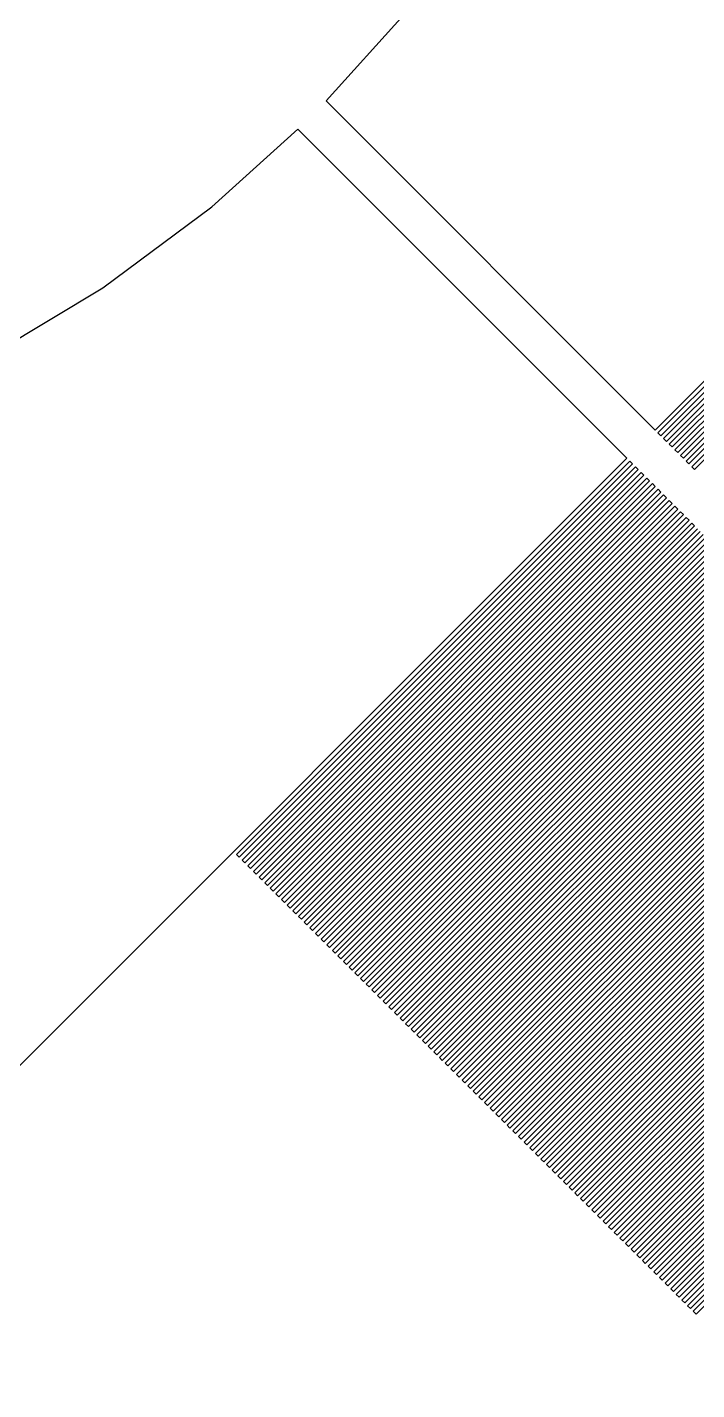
# Model space of a CAD drawing. Extents: x 1 to 107, y 1 to 71.
# Drawn here: x 42.241 to 43.92, y 43.849 to 47.265 of the extents above; entities that cross this region are included whole.
import ezdxf

# ---------------------------------------------------------------- set-up
doc = ezdxf.new("R2010")
doc.units = 0

msp = doc.modelspace()

# ---------------------------------------------------------------- linework, layer by layer
for p, q in [((46.1513, 48.5908), (43.8156, 46.2551)), ((42.9901, 47.0806), (43.1851, 47.2959)), ((43.8226, 46.248), (44.8091, 47.2344)), ((44.8161, 47.2274), (43.8297, 46.241)), ((43.8368, 46.2339), (44.8232, 47.2203)), ((44.8303, 47.2132), (43.8439, 46.2268)), ((43.8509, 46.2197), (44.8374, 47.2061)), ((44.8444, 47.1991), (43.858, 46.2127)), ((43.8651, 46.2056), (44.8515, 47.192)), ((44.8586, 47.1849), (43.8722, 46.1985)), ((43.8792, 46.1915), (44.8656, 47.1779)), ((44.8727, 47.1708), (43.8863, 46.1844)), ((43.8934, 46.1773), (44.8798, 47.1637)), ((44.8869, 47.1567), (43.9004, 46.1702)), ((43.9075, 46.1632), (44.8939, 47.1496)), ((44.901, 47.1425), (43.9146, 46.1561)), ((43.8156, 46.2551), (42.9901, 47.0806)), ((42.7041, 46.8148), (42.9194, 47.0099)), ((42.9194, 47.0099), (43.7449, 46.1844)), ((42.4306, 46.612), (42.7041, 46.8148)), ((42.1385, 46.4369), (42.4306, 46.612)), ((43.8297, 46.241), (43.8226, 46.248)), ((43.8439, 46.2268), (43.8368, 46.2339)), ((43.858, 46.2127), (43.8509, 46.2197)), ((43.8722, 46.1985), (43.8651, 46.2056)), ((43.8863, 46.1844), (43.8792, 46.1915)), ((43.7449, 46.1844), (41.4091, 43.8487)), ((42.7655, 45.1909), (43.752, 46.1773)), ((43.759, 46.1703), (42.7726, 45.1838)), ((42.7797, 45.1768), (43.7661, 46.1632)), ((43.752, 46.1773), (43.759, 46.1703)), ((43.7661, 46.1632), (43.7732, 46.1561)), ((43.9004, 46.1702), (43.8934, 46.1773)), ((43.9146, 46.1561), (43.9075, 46.1632)), ((43.7732, 46.1561), (42.7868, 45.1697)), ((42.7938, 45.1626), (43.7802, 46.149)), ((43.7873, 46.142), (42.8009, 45.1556)), ((42.808, 45.1485), (43.7944, 46.1349)), ((43.8015, 46.1278), (42.815, 45.1414)), ((43.7802, 46.149), (43.7873, 46.142)), ((43.7944, 46.1349), (43.8015, 46.1278)), ((42.8221, 45.1343), (43.8085, 46.1208)), ((43.8156, 46.1137), (42.8292, 45.1273)), ((42.8363, 45.1202), (43.8227, 46.1066)), ((43.8297, 46.0995), (42.8433, 45.1131)), ((42.8504, 45.106), (43.8368, 46.0925)), ((43.8085, 46.1208), (43.8156, 46.1137)), ((43.8227, 46.1066), (43.8297, 46.0995)), ((43.8368, 46.0925), (43.8439, 46.0854)), ((43.8439, 46.0854), (42.8575, 45.099)), ((42.8645, 45.0919), (43.851, 46.0783)), ((43.858, 46.0713), (42.8716, 45.0848)), ((42.8787, 45.0778), (43.8651, 46.0642)), ((43.8722, 46.0571), (42.8858, 45.0707)), ((43.851, 46.0783), (43.858, 46.0713)), ((43.8651, 46.0642), (43.8722, 46.0571)), ((42.8928, 45.0636), (43.8792, 46.05)), ((43.8863, 46.043), (42.8999, 45.0566)), ((42.907, 45.0495), (43.8934, 46.0359)), ((43.9005, 46.0288), (42.914, 45.0424)), ((42.9211, 45.0354), (43.9075, 46.0218)), ((43.8792, 46.05), (43.8863, 46.043)), ((43.8934, 46.0359), (43.9005, 46.0288)), ((43.9075, 46.0218), (43.9146, 46.0147)), ((43.9146, 46.0147), (42.9282, 45.0283)), ((42.9353, 45.0212), (43.9217, 46.0076)), ((43.9287, 46.0005), (42.9423, 45.0141)), ((42.9494, 45.0071), (43.9358, 45.9935)), ((43.9429, 45.9864), (42.9565, 45)), ((42.9635, 44.9929), (43.95, 45.9793)), ((43.957, 45.9723), (42.9706, 44.9858)), ((42.9777, 44.9788), (43.9641, 45.9652)), ((43.9712, 45.9581), (42.9847, 44.9717)), ((42.9918, 44.9646), (43.9782, 45.951)), ((43.9853, 45.944), (42.9989, 44.9576)), ((43.006, 44.9505), (43.9924, 45.9369)), ((43.9995, 45.9298), (43.013, 44.9434)), ((43.0201, 44.9364), (44.0065, 45.9228)), ((44.0136, 45.9157), (43.0272, 44.9293)), ((43.0342, 44.9222), (44.0207, 45.9086)), ((44.0277, 45.9016), (43.0413, 44.9151)), ((43.0484, 44.9081), (44.0348, 45.8945)), ((44.0419, 45.8874), (43.0555, 44.901)), ((43.0625, 44.8939), (44.049, 45.8803)), ((44.056, 45.8733), (43.0696, 44.8869)), ((43.0767, 44.8798), (44.0631, 45.8662)), ((44.0702, 45.8591), (43.0837, 44.8727)), ((43.0908, 44.8656), (44.0772, 45.8521)), ((44.0843, 45.845), (43.0979, 44.8586)), ((43.105, 44.8515), (44.0914, 45.8379)), ((44.0984, 45.8308), (43.112, 44.8444)), ((43.1191, 44.8374), (44.1055, 45.8238)), ((44.1126, 45.8167), (43.1262, 44.8303)), ((43.1332, 44.8232), (44.1197, 45.8096)), ((44.1267, 45.8026), (43.1403, 44.8161)), ((43.1474, 44.8091), (44.1338, 45.7955)), ((44.1409, 45.7884), (43.1544, 44.802)), ((43.1615, 44.7949), (44.1479, 45.7814)), ((44.155, 45.7743), (43.1686, 44.7879)), ((43.1757, 44.7808), (44.1621, 45.7672)), ((44.1691, 45.7601), (43.1827, 44.7737)), ((43.1898, 44.7666), (44.1762, 45.7531)), ((44.1833, 45.746), (43.1969, 44.7596)), ((43.204, 44.7525), (44.1904, 45.7389)), ((44.1974, 45.7319), (43.211, 44.7454)), ((43.2181, 44.7384), (44.2045, 45.7248)), ((44.2116, 45.7177), (43.2252, 44.7313)), ((43.2322, 44.7242), (44.2187, 45.7106)), ((44.2257, 45.7036), (43.2393, 44.7171)), ((43.2464, 44.7101), (44.2328, 45.6965)), ((44.2399, 45.6894), (43.2534, 44.703)), ((43.2605, 44.6959), (44.2469, 45.6824)), ((44.254, 45.6753), (43.2676, 44.6889)), ((43.2747, 44.6818), (44.2611, 45.6682)), ((44.2682, 45.6611), (43.2817, 44.6747)), ((43.2888, 44.6676), (44.2752, 45.6541)), ((44.2823, 45.647), (43.2959, 44.6606)), ((43.3029, 44.6535), (44.2894, 45.6399)), ((44.2964, 45.6329), (43.31, 44.6464)), ((43.3171, 44.6394), (44.3035, 45.6258)), ((44.3106, 45.6187), (43.3242, 44.6323)), ((43.3312, 44.6252), (44.3176, 45.6116)), ((44.3247, 45.6046), (43.3383, 44.6182)), ((43.3454, 44.6111), (44.3318, 45.5975)), ((44.3389, 45.5904), (43.3524, 44.604)), ((43.3595, 44.597), (44.3459, 45.5834)), ((44.353, 45.5763), (43.3666, 44.5899)), ((43.3737, 44.5828), (44.3601, 45.5692)), ((44.3672, 45.5621), (43.3807, 44.5757)), ((43.3878, 44.5686), (44.3742, 45.5551)), ((44.3813, 45.548), (43.3949, 44.5616)), ((43.4019, 44.5545), (44.3884, 45.5409)), ((44.3954, 45.5339), (43.409, 44.5474)), ((43.4161, 44.5404), (44.4025, 45.5268)), ((44.4096, 45.5197), (43.4232, 44.5333)), ((43.4302, 44.5262), (44.4166, 45.5126)), ((44.4237, 45.5056), (43.4373, 44.5192)), ((43.4444, 44.5121), (44.4308, 45.4985)), ((44.4379, 45.4914), (43.4514, 44.505)), ((43.4585, 44.4979), (44.4449, 45.4844)), ((44.452, 45.4773), (43.4656, 44.4909)), ((43.4727, 44.4838), (44.4591, 45.4702)), ((44.4661, 45.4632), (43.4797, 44.4767)), ((43.4868, 44.4697), (44.4732, 45.4561)), ((44.4803, 45.449), (43.4939, 44.4626)), ((43.5009, 44.4555), (44.4874, 45.4419)), ((44.4944, 45.4349), (43.508, 44.4485)), ((43.5151, 44.4414), (44.5015, 45.4278)), ((44.5086, 45.4207), (43.5222, 44.4343)), ((43.5292, 44.4272), (44.5156, 45.4137)), ((44.5227, 45.4066), (43.5363, 44.4202)), ((43.5434, 44.4131), (44.5298, 45.3995)), ((44.5368, 45.3924), (43.5504, 44.406)), ((43.5575, 44.3989), (44.5439, 45.3854)), ((44.551, 45.3783), (43.5646, 44.3919)), ((43.5716, 44.3848), (44.5581, 45.3712)), ((44.5651, 45.3642), (43.5787, 44.3777)), ((43.5858, 44.3707), (44.5722, 45.3571)), ((44.5793, 45.35), (43.5928, 44.3636)), ((43.5999, 44.3565), (44.5863, 45.3429)), ((44.5934, 45.3359), (43.607, 44.3495)), ((43.6141, 44.3424), (44.6005, 45.3288)), ((44.6076, 45.3217), (43.6211, 44.3353)), ((43.6282, 44.3282), (44.6146, 45.3147)), ((44.6217, 45.3076), (43.6353, 44.3212)), ((43.6424, 44.3141), (44.6288, 45.3005)), ((44.6358, 45.2934), (43.6494, 44.307)), ((43.6565, 44.3), (44.6429, 45.2864)), ((44.65, 45.2793), (43.6636, 44.2929)), ((43.6706, 44.2858), (44.6571, 45.2722)), ((44.6641, 45.2652), (43.6777, 44.2787)), ((43.6848, 44.2717), (44.6712, 45.2581)), ((44.6783, 45.251), (43.6918, 44.2646)), ((43.6989, 44.2575), (44.6853, 45.2439)), ((44.6924, 45.2369), (43.706, 44.2505)), ((43.7131, 44.2434), (44.6995, 45.2298)), ((44.7066, 45.2227), (43.7201, 44.2363)), ((43.7272, 44.2292), (44.7136, 45.2157)), ((44.7207, 45.2086), (43.7343, 44.2222)), ((43.7413, 44.2151), (44.7278, 45.2015)), ((42.7726, 45.1838), (42.7655, 45.1909)), ((42.7868, 45.1697), (42.7797, 45.1768)), ((44.7348, 45.1945), (43.7484, 44.208)), ((43.7555, 44.201), (44.7419, 45.1874)), ((44.749, 45.1803), (43.7626, 44.1939)), ((43.7696, 44.1868), (44.7561, 45.1732)), ((44.7631, 45.1662), (43.7767, 44.1797)), ((42.8009, 45.1556), (42.7938, 45.1626)), ((42.815, 45.1414), (42.808, 45.1485)), ((42.8292, 45.1273), (42.8221, 45.1343)), ((43.7838, 44.1727), (44.7702, 45.1591)), ((44.7773, 45.152), (43.7908, 44.1656)), ((43.7979, 44.1585), (44.7843, 45.1449)), ((44.7914, 45.1379), (43.805, 44.1515)), ((42.8433, 45.1131), (42.8363, 45.1202)), ((42.8575, 45.099), (42.8504, 45.106)), ((43.8121, 44.1444), (44.7985, 45.1308)), ((44.8056, 45.1237), (43.8191, 44.1373)), ((43.8262, 44.1302), (44.8126, 45.1167)), ((44.8197, 45.1096), (43.8333, 44.1232)), ((43.8403, 44.1161), (44.8268, 45.1025)), ((42.8716, 45.0848), (42.8645, 45.0919)), ((42.8858, 45.0707), (42.8787, 45.0778)), ((42.8999, 45.0566), (42.8928, 45.0636)), ((44.8338, 45.0955), (43.8474, 44.109)), ((43.8545, 44.102), (44.8409, 45.0884)), ((44.848, 45.0813), (43.8616, 44.0949)), ((43.8686, 44.0878), (44.855, 45.0742)), ((44.8621, 45.0672), (43.8757, 44.0807)), ((42.914, 45.0424), (42.907, 45.0495)), ((42.9282, 45.0283), (42.9211, 45.0354)), ((43.8828, 44.0737), (44.8692, 45.0601)), ((44.8763, 45.053), (43.8898, 44.0666)), ((43.8969, 44.0595), (44.8833, 45.046)), ((44.8904, 45.0389), (43.904, 44.0525)), ((43.9111, 44.0454), (44.8975, 45.0318)), ((42.9423, 45.0141), (42.9353, 45.0212)), ((42.9565, 45), (42.9494, 45.0071)), ((44.9045, 45.0247), (43.9181, 44.0383)), ((42.9706, 44.9858), (42.9635, 44.9929)), ((42.9847, 44.9717), (42.9777, 44.9788)), ((42.9989, 44.9576), (42.9918, 44.9646)), ((43.013, 44.9434), (43.006, 44.9505)), ((43.0272, 44.9293), (43.0201, 44.9364)), ((43.0413, 44.9151), (43.0342, 44.9222)), ((43.0555, 44.901), (43.0484, 44.9081)), ((43.0696, 44.8869), (43.0625, 44.8939)), ((43.0837, 44.8727), (43.0767, 44.8798)), ((43.0979, 44.8586), (43.0908, 44.8656)), ((43.112, 44.8444), (43.105, 44.8515)), ((43.1262, 44.8303), (43.1191, 44.8374)), ((43.1403, 44.8161), (43.1332, 44.8232)), ((43.1544, 44.802), (43.1474, 44.8091)), ((43.1686, 44.7879), (43.1615, 44.7949)), ((43.1827, 44.7737), (43.1757, 44.7808)), ((43.1969, 44.7596), (43.1898, 44.7666)), ((43.211, 44.7454), (43.204, 44.7525)), ((43.2252, 44.7313), (43.2181, 44.7384)), ((43.2393, 44.7171), (43.2322, 44.7242)), ((43.2534, 44.703), (43.2464, 44.7101)), ((43.2676, 44.6889), (43.2605, 44.6959)), ((43.2817, 44.6747), (43.2747, 44.6818)), ((43.2959, 44.6606), (43.2888, 44.6676)), ((43.31, 44.6464), (43.3029, 44.6535)), ((43.3242, 44.6323), (43.3171, 44.6394)), ((43.3383, 44.6182), (43.3312, 44.6252)), ((43.3524, 44.604), (43.3454, 44.6111)), ((43.3666, 44.5899), (43.3595, 44.597)), ((43.3807, 44.5757), (43.3737, 44.5828)), ((43.3949, 44.5616), (43.3878, 44.5686)), ((43.409, 44.5474), (43.4019, 44.5545)), ((43.4232, 44.5333), (43.4161, 44.5404)), ((43.4373, 44.5192), (43.4302, 44.5262)), ((43.4514, 44.505), (43.4444, 44.5121)), ((43.4656, 44.4909), (43.4585, 44.4979)), ((43.4797, 44.4767), (43.4727, 44.4838)), ((43.4939, 44.4626), (43.4868, 44.4697)), ((43.508, 44.4485), (43.5009, 44.4555)), ((43.5222, 44.4343), (43.5151, 44.4414)), ((43.5363, 44.4202), (43.5292, 44.4272)), ((43.5504, 44.406), (43.5434, 44.4131)), ((43.5646, 44.3919), (43.5575, 44.3989)), ((43.5787, 44.3777), (43.5716, 44.3848)), ((43.5928, 44.3636), (43.5858, 44.3707)), ((43.607, 44.3495), (43.5999, 44.3565)), ((43.6211, 44.3353), (43.6141, 44.3424)), ((43.6353, 44.3212), (43.6282, 44.3282)), ((43.6494, 44.307), (43.6424, 44.3141)), ((43.6636, 44.2929), (43.6565, 44.3)), ((43.6777, 44.2787), (43.6706, 44.2858)), ((43.6918, 44.2646), (43.6848, 44.2717)), ((43.706, 44.2505), (43.6989, 44.2575)), ((43.7201, 44.2363), (43.7131, 44.2434)), ((43.7343, 44.2222), (43.7272, 44.2292)), ((43.7484, 44.208), (43.7413, 44.2151)), ((43.7626, 44.1939), (43.7555, 44.201)), ((43.7767, 44.1797), (43.7696, 44.1868)), ((43.7908, 44.1656), (43.7838, 44.1727)), ((43.805, 44.1515), (43.7979, 44.1585)), ((43.8191, 44.1373), (43.8121, 44.1444)), ((43.8333, 44.1232), (43.8262, 44.1302)), ((43.8474, 44.109), (43.8403, 44.1161)), ((43.8616, 44.0949), (43.8545, 44.102)), ((43.8757, 44.0807), (43.8686, 44.0878)), ((43.8898, 44.0666), (43.8828, 44.0737)), ((43.904, 44.0525), (43.8969, 44.0595)), ((43.9181, 44.0383), (43.9111, 44.0454))]:
    msp.add_line(p, q)

doc.saveas('drawing.dxf')
